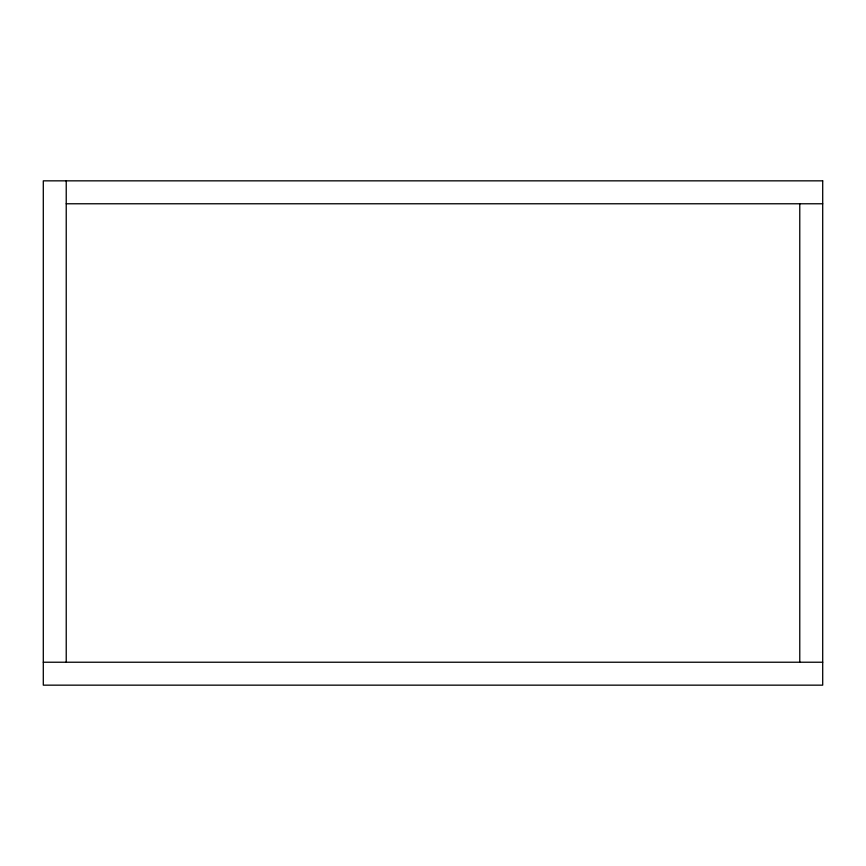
<?xml version="1.0" encoding="UTF-8"?>
<svg xmlns="http://www.w3.org/2000/svg" width="866" height="866" viewBox="0 0 866 866"><rect width="100%" height="100%" fill="white"/><g stroke="black" fill="none" stroke-linecap="round" stroke-linejoin="round"><path stroke-width="1.3" d="M66.227 203.77L822.7 203.77M43.3 662.23L822.7 662.23M799.773 203.77L799.773 662.23M66.227 180.842L66.227 662.23M822.7 180.842L43.3 180.842L43.3 685.158L822.7 685.158L822.7 180.842"/></g></svg>
